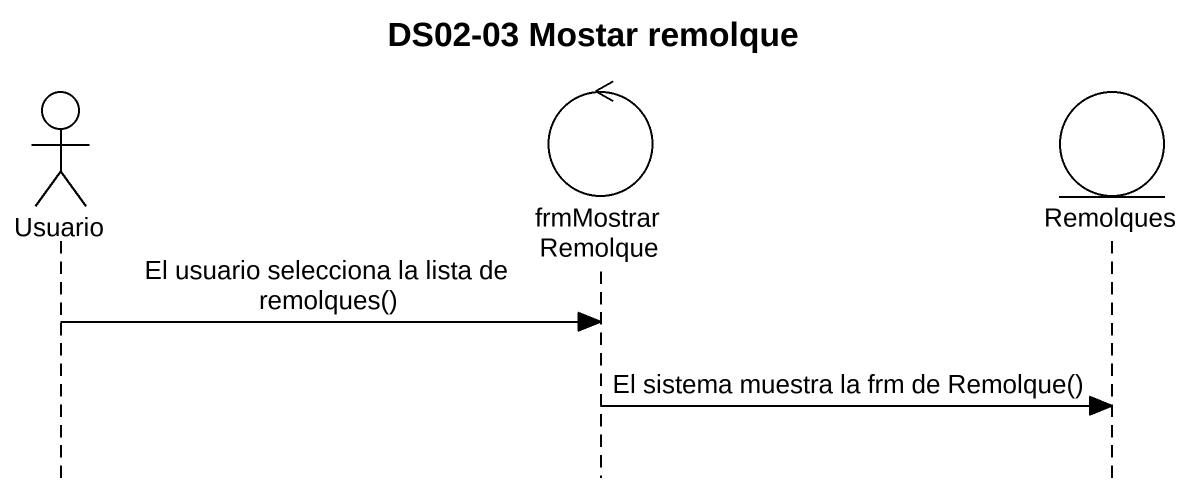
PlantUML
@startuml
title DS02-03 Mostar remolque
hide footbox
actor Usuario
control frmMostrarRemolque
entity Remolques

Usuario -> frmMostrarRemolque : El usuario selecciona la lista de remolques()
frmMostrarRemolque -> Remolques : El sistema muestra la frm de Remolque()
@enduml
